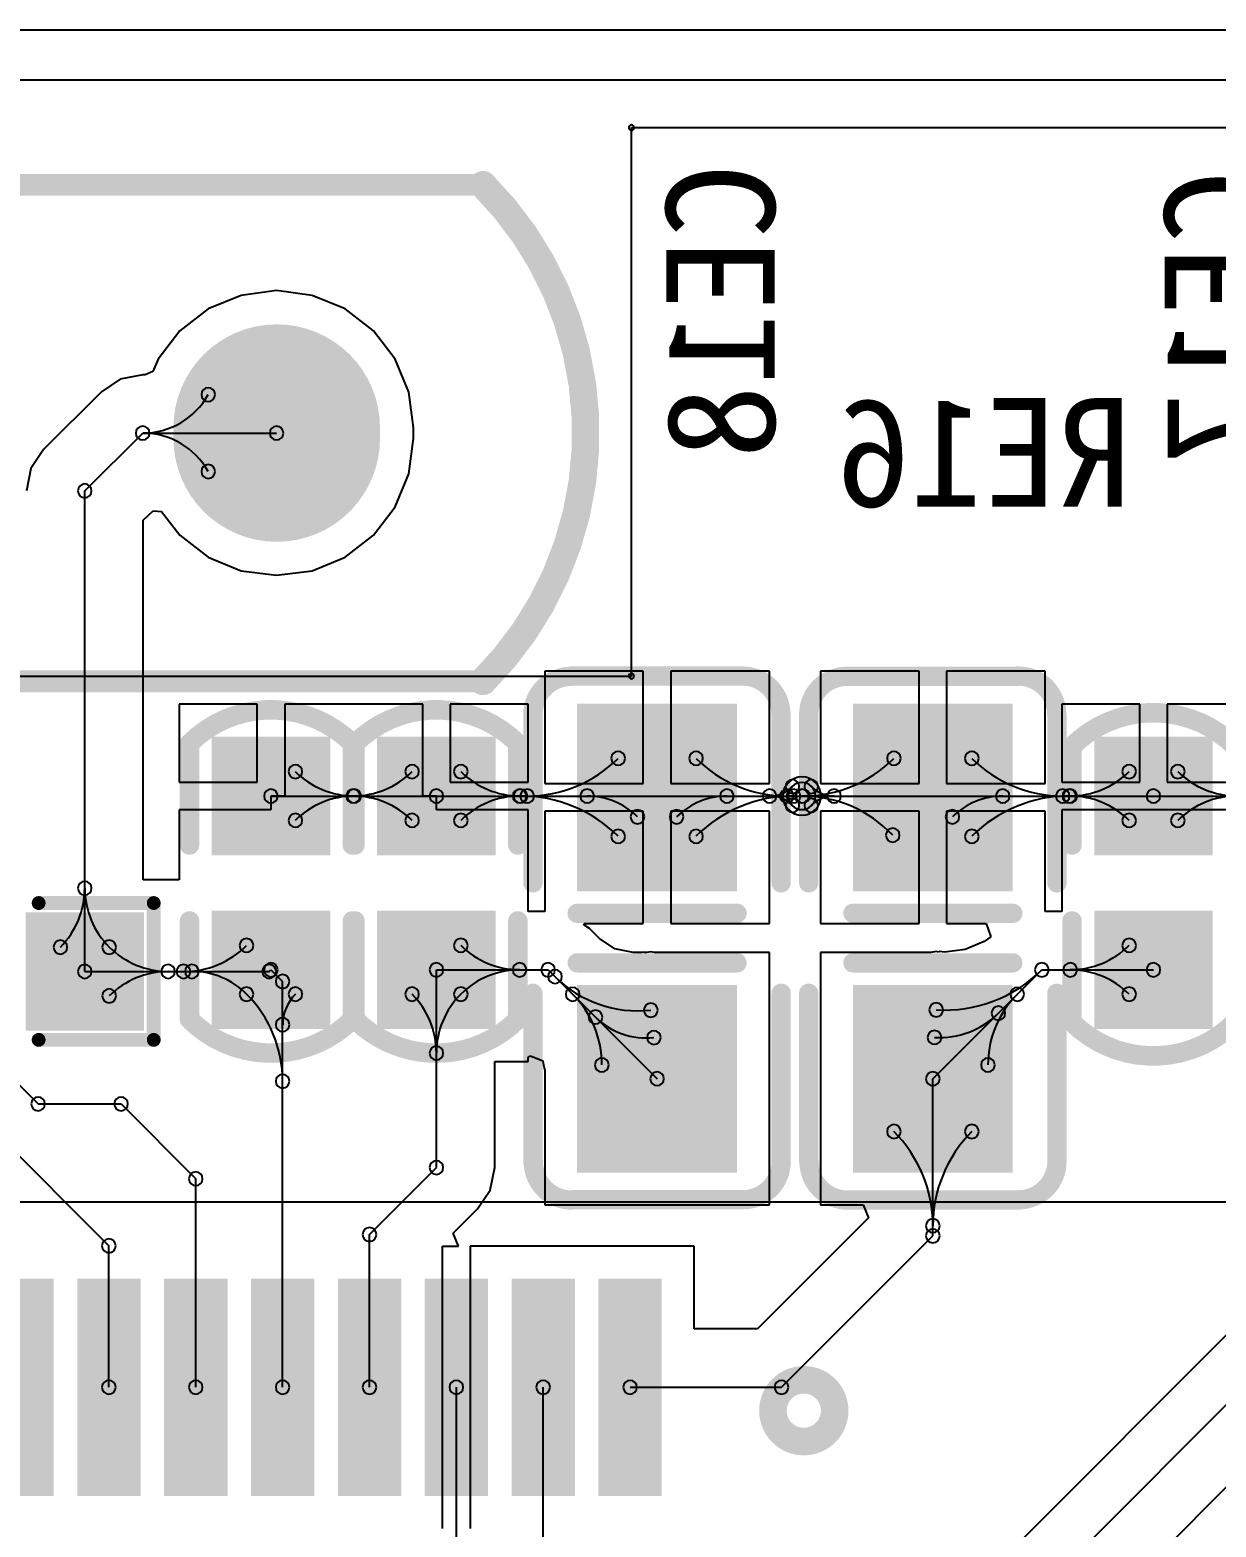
# Model space of a CAD drawing. Header units: inches. Extents: x 32166 to 66782, y 2386 to 7162.
# Drawn here: x 32929.8 to 33017.1, y 3450.6 to 3560.9 of the extents above; entities that cross this region are included whole.
import ezdxf

# ---------------------------------------------------------------- set-up
doc = ezdxf.new("R2010")
doc.units = ezdxf.units.IN
doc.header["$LTSCALE"] = 0.64311
doc.header["$MEASUREMENT"] = 0
for name, color, linetype in [('BOTTOMLAYER', 5, 'CONTINUOUS'), ('BOTTOMOVERLAY', 54, 'CONTINUOUS'), ('BOTTOMPASTE', 16, 'CONTINUOUS'), ('BOTTOMSOLDER', 6, 'CONTINUOUS'), ('KEEPOUTLAYER', 6, 'CONTINUOUS'), ('MULTILAYER', 9, 'CONTINUOUS')]:
    doc.layers.add(name, color=color, linetype=linetype)
doc.styles.get("Standard").update_dxf_attribs({"font": 'txt', "width": 0.8})

msp = doc.modelspace()

# ---------------------------------------------------------------- linework, layer by layer
at = {"layer": 'BOTTOMLAYER'}
for p, q in [((32581.91, 3557.2), (33935.43, 3557.2)), ((32945.32, 3541.31), (32942.89, 3540.31)), ((32947.93, 3541.66), (32945.32, 3541.31)), ((32950.54, 3541.31), (32947.93, 3541.66)), ((32952.98, 3540.31), (32950.54, 3541.31)), ((32942.89, 3540.31), (32940.8, 3538.7)), ((32955.07, 3538.7), (32952.98, 3540.31)), ((32940.8, 3538.7), (32939.2, 3536.61)), ((32956.67, 3536.61), (32955.07, 3538.7)), ((32938.82, 3535.71), (32938.25, 3535.47)), ((32939.2, 3536.61), (32938.82, 3535.71)), ((32957.68, 3534.18), (32956.67, 3536.61)), ((32936.41, 3535.14), (32935.02, 3534.21)), ((32938.06, 3535.47), (32936.41, 3535.14)), ((32938.07, 3535.47), (32938.06, 3535.47)), ((32938.06, 3535.47), (32938.06, 3535.47)), ((32938.06, 3535.47), (32938.06, 3535.47)), ((32938.25, 3535.47), (32938.07, 3535.47)), ((32935.02, 3534.21), (32930.76, 3529.95)), ((32958.02, 3531.57), (32957.68, 3534.18)), ((32958.02, 3530.77), (32958.02, 3531.57)), ((32933.79, 3526.91), (32938.06, 3531.17)), ((32938.06, 3531.17), (32947.93, 3531.17)), ((32957.68, 3528.16), (32958.02, 3530.77)), ((32930.76, 3529.95), (32929.82, 3528.55)), ((32929.82, 3528.55), (32929.5, 3526.91)), ((32956.67, 3525.73), (32957.68, 3528.16)), ((32933.79, 3491.51), (32933.79, 3526.91)), ((32938.09, 3524.75), (32938.83, 3525.44)), ((32938.09, 3498.26), (32938.09, 3524.75)), ((32938.83, 3525.44), (32939.45, 3525.4)), ((32939.45, 3525.4), (32940.8, 3523.64)), ((32955.07, 3523.64), (32956.67, 3525.73)), ((32940.8, 3523.64), (32942.89, 3522.04)), ((32952.98, 3522.04), (32955.07, 3523.64)), ((32942.89, 3522.04), (32945.32, 3521.03)), ((32950.54, 3521.03), (32952.98, 3522.04)), ((32945.32, 3521.03), (32947.93, 3520.69)), ((32947.93, 3520.69), (32950.54, 3521.03)), ((32974.94, 3513.63), (32967.68, 3513.63)), ((32967.68, 3513.63), (32967.68, 3505.35)), ((32974.94, 3505.35), (32974.94, 3513.63)), ((32984.24, 3513.63), (32976.97, 3513.63)), ((32976.97, 3513.63), (32976.97, 3505.35)), ((32984.24, 3505.35), (32984.24, 3513.63)), ((32995.26, 3513.63), (32988, 3513.63)), ((32988, 3513.63), (32988, 3505.35)), ((32995.26, 3505.35), (32995.26, 3513.63)), ((33004.56, 3513.63), (32997.29, 3513.63)), ((32997.29, 3513.63), (32997.29, 3505.35)), ((33004.56, 3505.35), (33004.56, 3513.63)), ((32946.49, 3511.19), (32940.75, 3511.19)), ((32940.75, 3511.19), (32940.75, 3505.45)), ((32946.49, 3505.45), (32946.49, 3511.19)), ((32958.69, 3511.19), (32948.53, 3511.19)), ((32948.53, 3511.19), (32948.53, 3504.43)), ((32958.69, 3504.43), (32958.69, 3511.19)), ((32966.46, 3511.19), (32960.72, 3511.19)), ((32960.72, 3511.19), (32960.72, 3505.45)), ((32966.46, 3505.45), (32966.46, 3511.19)), ((33011.52, 3511.19), (33005.78, 3511.19)), ((33005.78, 3511.19), (33005.78, 3505.45)), ((33011.52, 3505.45), (33011.52, 3511.19)), ((33019.29, 3511.19), (33013.55, 3511.19)), ((33013.55, 3511.19), (33013.55, 3505.45)), ((32940.75, 3505.45), (32946.49, 3505.45)), ((32960.72, 3505.45), (32966.46, 3505.45)), ((32967.68, 3505.35), (32974.94, 3505.35)), ((32976.97, 3505.35), (32984.24, 3505.35)), ((32988, 3505.35), (32995.26, 3505.35)), ((32997.29, 3505.35), (33004.56, 3505.35)), ((33005.78, 3505.45), (33011.52, 3505.45)), ((33013.55, 3505.45), (33019.29, 3505.45)), ((32948.53, 3504.43), (32947.51, 3504.43)), ((32947.51, 3504.43), (32947.51, 3503.42)), ((32947.51, 3504.43), (32959.7, 3504.43)), ((32959.7, 3504.43), (32958.69, 3504.43)), ((32959.7, 3503.42), (32959.7, 3504.43)), ((32959.7, 3504.43), (32986.63, 3504.43)), ((32986.63, 3504.43), (33012.53, 3504.43)), ((33012.53, 3504.43), (33034.58, 3504.43)), ((32947.51, 3503.42), (32940.75, 3503.42)), ((32940.75, 3503.42), (32940.75, 3498.26)), ((32966.46, 3503.42), (32959.7, 3503.42)), ((32966.46, 3497.68), (32966.46, 3503.42)), ((32974.94, 3503.32), (32967.68, 3503.32)), ((32967.68, 3503.32), (32967.68, 3495.93)), ((32974.94, 3495.04), (32974.94, 3503.32)), ((32984.24, 3503.32), (32976.97, 3503.32)), ((32976.97, 3503.32), (32976.97, 3495.04)), ((32984.24, 3495.04), (32984.24, 3503.32)), ((32995.26, 3503.32), (32988, 3503.32)), ((32988, 3503.32), (32988, 3495.04)), ((32995.26, 3495.04), (32995.26, 3503.32)), ((33004.56, 3503.32), (32997.29, 3503.32)), ((32997.29, 3503.32), (32997.29, 3495.04)), ((33004.56, 3495.93), (33004.56, 3503.32)), ((33019.29, 3503.42), (33005.78, 3503.42)), ((33005.78, 3503.42), (33005.78, 3497.68)), ((32940.55, 3498.26), (32938.09, 3498.26)), ((32940.75, 3498.26), (32940.55, 3498.26)), ((32940.55, 3498.26), (32940.55, 3498.26)), ((32966.46, 3495.93), (32966.46, 3497.68)), ((33005.78, 3497.68), (33005.78, 3495.93)), ((32967.68, 3495.93), (32966.46, 3495.93)), ((32970.57, 3494.94), (32970.59, 3495.04)), ((32970.97, 3494.67), (32970.57, 3494.94)), ((32970.59, 3495.04), (32974.94, 3495.04)), ((32976.97, 3495.04), (32984.24, 3495.04)), ((32988, 3495.04), (32995.26, 3495.04)), ((32997.29, 3495.04), (33000.21, 3495.04)), ((33000.21, 3495.04), (33000.54, 3494.07)), ((33005.78, 3495.93), (33004.56, 3495.93)), ((32971.71, 3493.93), (32970.97, 3494.67)), ((32972.85, 3493.17), (32971.71, 3493.93)), ((33000.54, 3494.07), (33000.07, 3493.72)), ((32974.2, 3492.9), (32972.85, 3493.17)), ((32974.85, 3492.9), (32974.2, 3492.9)), ((32975.01, 3492.94), (32974.85, 3492.9)), ((32975.02, 3492.9), (32975.01, 3492.94)), ((32975.21, 3492.9), (32975.02, 3492.9)), ((32975.5, 3492.96), (32975.21, 3492.9)), ((32975.78, 3492.9), (32975.5, 3492.96)), ((32984.24, 3492.9), (32975.78, 3492.9)), ((32984.24, 3474.31), (32984.24, 3492.9)), ((32996.14, 3492.9), (32988, 3492.9)), ((32988, 3492.9), (32988, 3474.31)), ((32996.52, 3492.98), (32996.14, 3492.9)), ((32996.73, 3492.94), (32996.52, 3492.98)), ((32996.78, 3492.97), (32996.73, 3492.94)), ((32997.13, 3492.93), (32996.78, 3492.97)), ((32996.78, 3492.97), (32996.78, 3492.97)), ((32998.65, 3493.13), (32997.13, 3492.93)), ((33000.07, 3493.72), (32998.65, 3493.13)), ((32947.38, 3491.51), (32947.51, 3491.63)), ((32947.51, 3491.63), (32948.37, 3490.77)), ((32959.7, 3491.63), (32967.93, 3491.63)), ((32959.7, 3477.06), (32959.7, 3491.63)), ((32967.93, 3491.63), (32975.96, 3483.61)), ((32996.28, 3483.61), (33004.31, 3491.63)), ((33004.31, 3491.63), (33012.53, 3491.63)), ((32920.59, 3491.51), (32930.35, 3481.75)), ((32933.79, 3491.51), (32947.38, 3491.51)), ((32948.37, 3460.88), (32948.37, 3490.77)), ((32966.46, 3485.18), (32966.64, 3485.3)), ((32966.46, 3484.88), (32966.46, 3485.18)), ((32966.64, 3485.3), (32967.55, 3484.92)), ((32964, 3477.06), (32964, 3484.88)), ((32964, 3484.88), (32966.46, 3484.88)), ((32967.55, 3484.92), (32967.6, 3484.62)), ((32967.6, 3484.62), (32967.6, 3484.62)), ((32967.6, 3484.62), (32967.6, 3484.62)), ((32967.6, 3484.62), (32967.68, 3484.21)), ((32967.68, 3484.21), (32967.68, 3474.31)), ((32996.28, 3472.03), (32996.28, 3483.61)), ((32925.1, 3481.78), (32935.57, 3471.3)), ((32930.35, 3481.75), (32936.47, 3481.75)), ((32936.47, 3481.75), (32941.97, 3476.24)), ((32941.97, 3460.88), (32941.97, 3476.24)), ((32954.77, 3472.13), (32959.7, 3477.06)), ((32963.67, 3475.41), (32964, 3477.06)), ((32962.74, 3474.02), (32963.67, 3475.41)), ((32960.94, 3472.22), (32962.74, 3474.02)), ((32967.68, 3474.31), (32984.24, 3474.31)), ((32988, 3474.31), (32991.15, 3474.31)), ((32991.15, 3474.31), (32991.54, 3473.37)), ((32991.54, 3473.37), (32983.35, 3465.18)), ((33000.45, 3447.28), (33026.45, 3473.29)), ((32954.77, 3460.88), (32954.77, 3472.13)), ((32961.33, 3471.28), (32960.94, 3472.22)), ((32985.13, 3460.88), (32996.28, 3472.03)), ((32935.57, 3460.88), (32935.57, 3471.3)), ((32960.16, 3460.88), (32960.16, 3471.28)), ((32960.16, 3471.28), (32961.33, 3471.28)), ((32978.69, 3471.28), (32962.19, 3471.28)), ((32962.19, 3471.28), (32962.19, 3460.88)), ((32978.69, 3465.18), (32978.69, 3471.28)), ((32983.35, 3465.18), (32978.69, 3465.18)), ((32960.16, 3450.48), (32960.16, 3460.88)), ((32961.17, 3442.48), (32961.17, 3460.88)), ((32962.19, 3460.88), (32962.19, 3450.48)), ((32967.57, 3438.61), (32967.57, 3460.88)), ((32973.97, 3460.88), (32985.13, 3460.88)), ((32999.19, 3440.88), (33019.76, 3461.46)), ((33002.23, 3437.84), (33018.76, 3454.37))]:
    msp.add_line(p, q, dxfattribs=at)
at = {"layer": 'BOTTOMLAYER', "const_width": 13.6}
msp.add_lwpolyline([(32947.93, 3530.77), (32947.93, 3531.57)], dxfattribs=at)
at = {"layer": 'BOTTOMLAYER', "const_width": 6.8}
for points in [[(32944.53, 3531.57, 1), (32951.33, 3531.57, 1)], [(32944.53, 3530.77, 1), (32951.33, 3530.77, 1)]]:
    msp.add_lwpolyline(points, format="xyb", close=True, dxfattribs=at)
at = {"layer": 'BOTTOMLAYER'}
for centre, radius, start, end in [((32938.06, 3536.71), 5.54, 270, 330.708), ((32942.89, 3534), 0.508, 0, 180), ((32942.89, 3534), 0.508, 180, 0), ((32938.06, 3531.17), 0.508, 0, 180), ((32938.06, 3531.17), 0.508, 0, 180), ((32938.06, 3531.17), 0.508, 0, 180), ((32938.06, 3531.17), 0.508, 0, 180), ((32947.93, 3531.17), 0.508, 0, 180), ((32938.06, 3531.17), 0.508, 180, 0), ((32938.06, 3531.17), 0.508, 180, 0), ((32938.06, 3531.17), 0.508, 180, 0), ((32938.06, 3531.17), 0.508, 180, 0), ((32938.06, 3525.63), 5.54, 29.292, 90), ((32947.93, 3531.17), 0.508, 180, 0), ((32942.89, 3528.34), 0.508, 0, 180), ((32942.89, 3528.34), 0.508, 180, 0), ((32933.79, 3526.91), 0.508, 0, 180), ((32933.79, 3526.91), 0.508, 0, 180), ((32933.79, 3526.91), 0.508, 180, 0), ((32933.79, 3526.91), 0.508, 180, 0), ((32966.39, 3513.9), 9.47, 269.9999, 314.9999), ((32973.09, 3507.21), 0.508, 0, 180), ((32973.09, 3507.21), 0.508, 180, 0), ((32978.83, 3507.21), 0.508, 0, 180), ((32978.83, 3507.21), 0.508, 180, 0), ((32985.53, 3513.9), 9.47, 225.0001, 270.0001), ((32986.71, 3513.9), 9.47, 269.9999, 314.9999), ((32993.41, 3507.21), 0.508, 0, 180), ((32993.41, 3507.21), 0.508, 180, 0), ((32999.15, 3507.21), 0.508, 0, 180), ((32999.15, 3507.21), 0.508, 180, 0), ((33005.85, 3513.9), 9.47, 225.0001, 270.0001), ((32949.31, 3506.23), 0.508, 0, 180), ((32949.31, 3506.23), 0.508, 180, 0), ((32953.64, 3510.57), 6.13, 225.0001, 270.0001), ((32953.57, 3510.57), 6.13, 269.9999, 314.9999), ((32957.91, 3506.23), 0.508, 0, 180), ((32957.91, 3506.23), 0.508, 180, 0), ((32961.5, 3506.23), 0.508, 0, 180), ((32961.5, 3506.23), 0.508, 180, 0), ((32965.83, 3510.57), 6.13, 225.0001, 270.0001), ((33006.4, 3510.57), 6.13, 269.9999, 314.9999), ((33010.74, 3506.23), 0.508, 0, 180), ((33010.74, 3506.23), 0.508, 180, 0), ((33014.33, 3506.23), 0.508, 0, 180), ((33014.33, 3506.23), 0.508, 180, 0), ((33018.67, 3510.57), 6.13, 225.0001, 270.0001), ((32947.51, 3504.43), 0.508, 0, 180), ((32953.57, 3504.43), 0.508, 0, 180), ((32953.57, 3504.43), 0.508, 0, 180), ((32953.64, 3504.43), 0.508, 0, 180), ((32953.64, 3504.43), 0.508, 0, 180), ((32959.7, 3504.43), 0.508, 0, 180), ((32959.7, 3504.43), 0.508, 0, 180), ((32965.83, 3504.43), 0.508, 0, 180), ((32965.83, 3504.43), 0.508, 0, 180), ((32965.9, 3504.43), 0.508, 0, 180), ((32966.39, 3504.43), 0.508, 0, 180), ((32970.81, 3504.43), 0.508, 0, 180), ((32981.11, 3504.43), 0.508, 0, 180), ((32984.25, 3504.43), 0.508, 0, 180), ((32984.25, 3504.43), 0.508, 0, 180), ((32984.25, 3506.81), 2.38, 270.0004, 315.0004), ((32985.53, 3504.43), 0.508, 0, 180), ((32985.93, 3505.13), 0.508, 0, 180), ((32985.93, 3505.13), 0.508, 180, 0), ((32986.01, 3504.43), 0.508, 0, 180), ((32986.63, 3504.43), 1, 0, 180), ((32986.63, 3504.43), 0.508, 0, 180), ((32986.63, 3504.43), 0.508, 0, 180), ((32986.63, 3504.43), 0.508, 0, 180), ((32986.71, 3504.43), 0.508, 0, 180), ((32987.32, 3505.13), 0.508, 0, 180), ((32987.32, 3505.13), 0.508, 180, 0), ((32989, 3506.81), 2.38, 224.9996, 269.9996), ((32989, 3504.43), 0.508, 0, 180), ((32989, 3504.43), 0.508, 0, 180), ((33001.43, 3504.43), 0.508, 0, 180), ((33005.85, 3504.43), 0.508, 0, 180), ((33006.33, 3504.43), 0.508, 0, 180), ((33006.4, 3504.43), 0.508, 0, 180), ((33006.4, 3504.43), 0.508, 0, 180), ((33012.53, 3504.43), 0.508, 0, 180), ((33012.53, 3504.43), 0.508, 0, 180), ((32947.51, 3504.43), 0.508, 180, 0), ((32953.64, 3498.3), 6.13, 89.9999, 134.9999), ((32953.57, 3504.43), 0.508, 180, 0), ((32953.57, 3504.43), 0.508, 180, 0), ((32953.64, 3504.43), 0.508, 180, 0), ((32953.64, 3504.43), 0.508, 180, 0), ((32953.57, 3498.3), 6.13, 45.0001, 90.0001), ((32959.7, 3504.43), 0.508, 180, 0), ((32959.7, 3504.43), 0.508, 180, 0), ((32965.83, 3498.3), 6.13, 89.9999, 134.9999), ((32965.83, 3504.43), 0.508, 180, 0), ((32965.83, 3504.43), 0.508, 180, 0), ((32965.9, 3504.43), 0.508, 180, 0), ((32966.39, 3504.43), 0.508, 180, 0), ((32965.9, 3494.28), 10.16, 45.0001, 90.0001), ((32970.81, 3504.43), 0.508, 180, 0), ((32970.81, 3499.18), 5.25, 44.9998, 89.9998), ((32981.11, 3499.18), 5.25, 90.0002, 135.0002), ((32986.01, 3494.28), 10.16, 89.9999, 134.9999), ((32981.11, 3504.43), 0.508, 180, 0), ((32984.25, 3504.43), 0.508, 180, 0), ((32984.25, 3504.43), 0.508, 180, 0), ((32984.25, 3502.06), 2.38, 44.9996, 89.9996), ((32985.53, 3504.43), 0.508, 180, 0), ((32985.93, 3503.74), 0.508, 0, 180), ((32985.93, 3503.74), 0.508, 180, 0), ((32986.01, 3504.43), 0.508, 180, 0), ((32986.63, 3504.43), 1, 180, 0), ((32986.63, 3504.43), 0.508, 180, 0), ((32986.63, 3504.43), 0.508, 180, 0), ((32986.63, 3504.43), 0.508, 180, 0), ((32986.71, 3504.43), 0.508, 180, 0), ((32986.63, 3495.23), 9.2, 43.313, 90), ((32987.32, 3503.74), 0.508, 0, 180), ((32987.32, 3503.74), 0.508, 180, 0), ((32989, 3502.06), 2.38, 90.0004, 135.0004), ((32989, 3504.43), 0.508, 180, 0), ((32989, 3504.43), 0.508, 180, 0), ((33001.43, 3499.18), 5.25, 90.0002, 135.0002), ((33006.33, 3494.28), 10.16, 89.9999, 134.9999), ((33001.43, 3504.43), 0.508, 180, 0), ((33005.85, 3504.43), 0.508, 180, 0), ((33006.33, 3504.43), 0.508, 180, 0), ((33006.4, 3504.43), 0.508, 180, 0), ((33006.4, 3504.43), 0.508, 180, 0), ((33006.4, 3498.3), 6.13, 45.0001, 90.0001), ((33012.53, 3504.43), 0.508, 180, 0), ((33012.53, 3504.43), 0.508, 180, 0), ((33018.67, 3498.3), 6.13, 89.9999, 134.9999), ((32949.31, 3502.64), 0.508, 0, 180), ((32949.31, 3502.64), 0.508, 180, 0), ((32957.91, 3502.64), 0.508, 0, 180), ((32957.91, 3502.64), 0.508, 180, 0), ((32961.5, 3502.64), 0.508, 0, 180), ((32961.5, 3502.64), 0.508, 180, 0), ((32974.52, 3502.9), 0.508, 0, 180), ((32974.52, 3502.9), 0.508, 180, 0), ((32977.4, 3502.9), 0.508, 0, 180), ((32977.4, 3502.9), 0.508, 180, 0), ((32997.72, 3502.9), 0.508, 0, 180), ((32997.72, 3502.9), 0.508, 180, 0), ((33010.74, 3502.64), 0.508, 0, 180), ((33010.74, 3502.64), 0.508, 180, 0), ((33014.33, 3502.64), 0.508, 0, 180), ((33014.33, 3502.64), 0.508, 180, 0), ((32973.09, 3501.46), 0.508, 0, 180), ((32978.83, 3501.46), 0.508, 0, 180), ((32993.32, 3501.55), 0.508, 0, 180), ((32993.32, 3501.55), 0.508, 180, 0), ((32999.15, 3501.46), 0.508, 0, 180), ((32973.09, 3501.46), 0.508, 180, 0), ((32978.83, 3501.46), 0.508, 180, 0), ((32999.15, 3501.46), 0.508, 180, 0), ((32927.66, 3497.64), 6.13, 315.0001, 0.0001), ((32933.79, 3497.64), 0.508, 0, 180), ((32933.79, 3497.64), 0.508, 0, 180), ((32933.79, 3497.64), 0.508, 180, 0), ((32933.79, 3497.64), 0.508, 180, 0), ((32939.93, 3497.64), 6.13, 179.9999, 224.9999), ((32932, 3493.3), 0.508, 0, 180), ((32935.59, 3493.3), 0.508, 0, 180), ((32935.59, 3493.3), 0.508, 0, 180), ((32945.71, 3493.43), 0.508, 0, 180), ((32961.5, 3493.43), 0.508, 0, 180), ((33010.74, 3493.43), 0.508, 0, 180), ((32932, 3493.3), 0.508, 180, 0), ((32935.59, 3493.3), 0.508, 180, 0), ((32935.59, 3493.3), 0.508, 180, 0), ((32939.93, 3497.64), 6.13, 225.0001, 270.0001), ((32941.07, 3498.07), 6.57, 269.9999, 314.9999), ((32945.71, 3493.43), 0.508, 180, 0), ((32961.5, 3493.43), 0.508, 180, 0), ((32965.83, 3497.77), 6.13, 225.0001, 270.0001), ((33006.4, 3497.77), 6.13, 269.9999, 314.9999), ((33010.74, 3493.43), 0.508, 180, 0), ((32933.79, 3491.51), 0.508, 0, 180), ((32933.79, 3491.51), 0.508, 0, 180), ((32939.93, 3491.51), 0.508, 0, 180), ((32939.93, 3491.51), 0.508, 0, 180), ((32941.07, 3491.51), 0.508, 0, 180), ((32941.69, 3491.51), 0.508, 0, 180), ((32947.38, 3491.51), 0.508, 0, 180), ((32947.38, 3491.51), 0.508, 0, 180), ((32947.51, 3491.63), 0.508, 0, 180), ((32947.51, 3491.63), 0.508, 0, 180), ((32947.51, 3491.63), 0.508, 180, 0), ((32947.51, 3491.63), 0.508, 180, 0), ((32959.7, 3491.63), 0.508, 0, 180), ((32959.7, 3491.63), 0.508, 0, 180), ((32959.7, 3491.63), 0.508, 180, 0), ((32959.7, 3491.63), 0.508, 180, 0), ((32965.83, 3485.5), 6.13, 89.9999, 134.9999), ((32965.83, 3491.63), 0.508, 0, 180), ((32965.83, 3491.63), 0.508, 0, 180), ((32965.83, 3491.63), 0.508, 180, 0), ((32965.83, 3491.63), 0.508, 180, 0), ((32967.93, 3491.63), 0.508, 0, 180), ((32967.93, 3491.63), 0.508, 0, 180), ((32967.93, 3491.63), 0.508, 180, 0), ((32967.93, 3491.63), 0.508, 180, 0), ((32968.44, 3491.13), 0.508, 0, 180), ((32997.13, 3498.81), 10.15, 266.567, 315), ((33004.31, 3491.63), 0.508, 0, 180), ((33004.31, 3491.63), 0.508, 0, 180), ((33004.31, 3491.63), 0.508, 0, 180), ((33004.31, 3491.63), 0.508, 180, 0), ((33004.31, 3491.63), 0.508, 180, 0), ((33004.31, 3491.63), 0.508, 180, 0), ((33006.4, 3491.63), 0.508, 0, 180), ((33006.4, 3491.63), 0.508, 0, 180), ((33006.4, 3491.63), 0.508, 180, 0), ((33006.4, 3491.63), 0.508, 180, 0), ((33006.4, 3485.5), 6.13, 45.0001, 90.0001), ((33012.53, 3491.63), 0.508, 0, 180), ((33012.53, 3491.63), 0.508, 180, 0), ((32933.79, 3491.51), 0.508, 180, 0), ((32933.79, 3491.51), 0.508, 180, 0), ((32939.93, 3485.37), 6.13, 89.9999, 134.9999), ((32939.93, 3491.51), 0.508, 180, 0), ((32939.93, 3491.51), 0.508, 180, 0), ((32941.07, 3491.51), 0.508, 180, 0), ((32941.69, 3491.51), 0.508, 180, 0), ((32941.69, 3485.81), 5.7, 45.0001, 90.0001), ((32947.38, 3491.51), 0.508, 180, 0), ((32947.38, 3491.51), 0.508, 180, 0), ((32948.37, 3490.77), 0.508, 0, 180), ((32948.37, 3490.77), 0.508, 0, 180), ((32948.37, 3490.77), 0.508, 180, 0), ((32948.37, 3490.77), 0.508, 180, 0), ((32968.44, 3491.13), 0.508, 180, 0), ((32974.52, 3497.21), 8.6, 225.0001, 276.5011), ((32935.59, 3489.71), 0.508, 0, 180), ((32935.59, 3489.71), 0.508, 180, 0), ((32945.71, 3489.84), 0.508, 0, 180), ((32945.71, 3489.84), 0.508, 0, 180), ((32945.71, 3489.84), 0.508, 180, 0), ((32945.71, 3489.84), 0.508, 180, 0), ((32939.29, 3483.42), 9.08, 359.9999, 44.9999), ((32951.56, 3487.59), 3.18, 135.0002, 180.0002), ((32949.31, 3489.84), 0.508, 0, 180), ((32949.31, 3489.84), 0.508, 180, 0), ((32957.91, 3489.84), 0.508, 0, 180), ((32957.91, 3489.84), 0.508, 180, 0), ((32953.57, 3485.5), 6.13, 359.9999, 44.9999), ((32965.83, 3485.5), 6.13, 135.0001, 180.0001), ((32961.5, 3489.84), 0.508, 0, 180), ((32961.5, 3489.84), 0.508, 0, 180), ((32961.5, 3489.84), 0.508, 180, 0), ((32961.5, 3489.84), 0.508, 180, 0), ((32969.74, 3489.83), 0.508, 0, 180), ((32969.74, 3489.83), 0.508, 180, 0), ((32964.54, 3484.62), 7.36, 360, 45), ((33007.7, 3484.62), 7.36, 135, 180), ((33002.5, 3489.83), 0.508, 0, 180), ((33002.5, 3489.83), 0.508, 180, 0), ((33010.74, 3489.84), 0.508, 0, 180), ((33010.74, 3489.84), 0.508, 180, 0), ((32971.42, 3488.15), 0.508, 0, 180), ((32975.5, 3488.66), 0.508, 0, 180), ((32975.5, 3488.66), 0.508, 180, 0), ((32996.52, 3488.68), 0.508, 0, 180), ((32996.52, 3488.68), 0.508, 180, 0), ((32996.77, 3492.78), 6.14, 266.5672, 315.0002), ((33001.11, 3488.44), 0.508, 0, 180), ((33001.11, 3488.44), 0.508, 180, 0), ((32948.37, 3487.59), 0.508, 0, 180), ((32948.37, 3487.59), 0.508, 180, 0), ((32971.42, 3488.15), 0.508, 180, 0), ((32975.13, 3491.86), 5.25, 225.0001, 276.5011), ((32975.73, 3486.64), 0.508, 0, 180), ((32975.73, 3486.64), 0.508, 180, 0), ((32996.4, 3486.65), 0.508, 0, 180), ((32996.4, 3486.65), 0.508, 180, 0), ((32959.7, 3485.5), 0.508, 0, 180), ((32959.7, 3485.5), 0.508, 0, 180), ((32959.7, 3485.5), 0.508, 180, 0), ((32959.7, 3485.5), 0.508, 180, 0), ((32971.89, 3484.62), 0.508, 0, 180), ((33000.34, 3484.62), 0.508, 0, 180), ((32948.37, 3483.42), 0.508, 0, 180), ((32971.89, 3484.62), 0.508, 180, 0), ((32975.96, 3483.61), 0.508, 0, 180), ((32996.28, 3483.61), 0.508, 0, 180), ((32996.28, 3483.61), 0.508, 0, 180), ((33000.34, 3484.62), 0.508, 180, 0), ((32948.37, 3483.42), 0.508, 180, 0), ((32975.96, 3483.61), 0.508, 180, 0), ((32996.28, 3483.61), 0.508, 180, 0), ((32996.28, 3483.61), 0.508, 180, 0), ((32930.35, 3481.75), 0.508, 0, 180), ((32930.35, 3481.75), 0.508, 0, 180), ((32930.35, 3481.75), 0.508, 180, 0), ((32930.35, 3481.75), 0.508, 180, 0), ((32936.47, 3481.75), 0.508, 0, 180), ((32936.47, 3481.75), 0.508, 0, 180), ((32936.47, 3481.75), 0.508, 180, 0), ((32936.47, 3481.75), 0.508, 180, 0), ((32993.41, 3479.72), 0.508, 0, 180), ((32993.41, 3479.72), 0.508, 180, 0), ((32986.47, 3472.78), 9.81, 359.9999, 44.9999), ((33006.09, 3472.78), 9.81, 135.0001, 180.0001), ((32999.15, 3479.72), 0.508, 0, 180), ((32999.15, 3479.72), 0.508, 180, 0), ((32959.7, 3477.06), 0.508, 0, 180), ((32959.7, 3477.06), 0.508, 0, 180), ((32941.97, 3476.24), 0.508, 0, 180), ((32941.97, 3476.24), 0.508, 0, 180), ((32941.97, 3476.24), 0.508, 180, 0), ((32941.97, 3476.24), 0.508, 180, 0), ((32959.7, 3477.06), 0.508, 180, 0), ((32959.7, 3477.06), 0.508, 180, 0), ((32996.28, 3472.78), 0.508, 0, 180), ((32996.28, 3472.78), 0.508, 0, 180), ((32935.57, 3471.3), 0.508, 0, 180), ((32935.57, 3471.3), 0.508, 0, 180), ((32954.77, 3472.13), 0.508, 0, 180), ((32954.77, 3472.13), 0.508, 0, 180), ((32954.77, 3472.13), 0.508, 180, 0), ((32954.77, 3472.13), 0.508, 180, 0), ((32996.28, 3472.78), 0.508, 180, 0), ((32996.28, 3472.78), 0.508, 180, 0), ((32996.28, 3472.03), 0.508, 0, 180), ((32996.28, 3472.03), 0.508, 0, 180), ((32996.28, 3472.03), 0.508, 180, 0), ((32996.28, 3472.03), 0.508, 180, 0), ((32935.57, 3471.3), 0.508, 180, 0), ((32935.57, 3471.3), 0.508, 180, 0), ((32935.57, 3460.88), 0.508, 0, 180), ((32935.57, 3460.88), 0.508, 180, 0), ((32941.97, 3460.88), 0.508, 0, 180), ((32941.97, 3460.88), 0.508, 180, 0), ((32948.37, 3460.88), 0.508, 0, 180), ((32948.37, 3460.88), 0.508, 180, 0), ((32954.77, 3460.88), 0.508, 0, 180), ((32954.77, 3460.88), 0.508, 180, 0), ((32961.17, 3460.88), 0.508, 0, 180), ((32961.17, 3460.88), 0.508, 180, 0), ((32967.57, 3460.88), 0.508, 0, 180), ((32967.57, 3460.88), 0.508, 180, 0), ((32973.97, 3460.88), 0.508, 0, 180), ((32973.97, 3460.88), 0.508, 180, 0), ((32985.13, 3460.88), 0.508, 0, 180), ((32985.13, 3460.88), 0.508, 0, 180), ((32985.13, 3460.88), 0.508, 180, 0), ((32985.13, 3460.88), 0.508, 180, 0)]:
    msp.add_arc(centre, radius, start, end, dxfattribs=at)
for points in [[(32981.04, 3498.24), (32981.04, 3510.43), (32970.88, 3498.24), (32970.88, 3510.43)], [(32991.2, 3510.43), (32991.2, 3498.24), (33001.36, 3510.43), (33001.36, 3498.24)], [(32951.07, 3500.88), (32951.07, 3507.99), (32943.95, 3500.88), (32943.95, 3507.99)], [(32963.26, 3500.88), (32963.26, 3507.99), (32956.15, 3500.88), (32956.15, 3507.99)], [(33008.98, 3507.99), (33008.98, 3500.88), (33016.09, 3507.99), (33016.09, 3500.88)], [(32937.35, 3495.06), (32930.24, 3495.06), (32937.35, 3487.95), (32930.24, 3487.95)], [(32951.07, 3488.08), (32951.07, 3495.19), (32943.95, 3488.08), (32943.95, 3495.19)], [(32963.26, 3488.08), (32963.26, 3495.19), (32956.15, 3488.08), (32956.15, 3495.19)], [(33008.98, 3495.19), (33008.98, 3488.08), (33016.09, 3495.19), (33016.09, 3488.08)], [(32981.04, 3477.51), (32981.04, 3489.7), (32970.88, 3477.51), (32970.88, 3489.7)], [(32991.2, 3489.7), (32991.2, 3477.51), (33001.36, 3489.7), (33001.36, 3477.51)], [(32930.69, 3468.08), (32927.65, 3468.08), (32930.69, 3453.68), (32927.65, 3453.68)], [(32937.09, 3468.08), (32934.05, 3468.08), (32937.09, 3453.68), (32934.05, 3453.68)], [(32943.49, 3468.08), (32940.45, 3468.08), (32943.49, 3453.68), (32940.45, 3453.68)], [(32949.89, 3468.08), (32946.85, 3468.08), (32949.89, 3453.68), (32946.85, 3453.68)], [(32956.29, 3468.08), (32953.25, 3468.08), (32956.29, 3453.68), (32953.25, 3453.68)], [(32962.69, 3468.08), (32959.65, 3468.08), (32962.69, 3453.68), (32959.65, 3453.68)], [(32969.09, 3468.08), (32966.05, 3468.08), (32969.09, 3453.68), (32966.05, 3453.68)], [(32975.49, 3468.08), (32972.45, 3468.08), (32975.49, 3453.68), (32972.45, 3453.68)]]:
    msp.add_solid(points, dxfattribs=at)
at = {"layer": 'BOTTOMOVERLAY'}
for p, q in [((32974.07, 3553.67), (33070.23, 3553.67)), ((32974.07, 3513.27), (32974.07, 3553.67)), ((32895.19, 3513.27), (32974.07, 3513.27)), ((32895.19, 3474.55), (33020.05, 3474.55))]:
    msp.add_line(p, q, dxfattribs=at)
for points, const_width in [([(32892.13, 3549.46), (32963.13, 3549.46)], 1.6), ([(32892.13, 3512.88), (32963.13, 3512.88)], 1.6), ([(32969.66, 3513.27), (32982.26, 3513.27)], 1.42), ([(32989.96, 3513.25), (33002.56, 3513.25)], 1.42), ([(32966.81, 3498.03), (32966.81, 3510.43)], 1.42), ([(32985.1, 3498.03), (32985.1, 3510.45)], 1.42), ([(32987.13, 3498.03), (32987.13, 3510.43)], 1.42), ([(33005.42, 3498.03), (33005.42, 3510.45)], 1.42), ([(32941.51, 3500.83), (32941.51, 3508.3)], 1.44), ([(32953.51, 3500.83), (32953.51, 3508.3)], 1.44), ([(32953.7, 3500.83), (32953.7, 3508.3)], 1.44), ([(32965.7, 3500.83), (32965.7, 3508.3)], 1.44), ([(33006.53, 3500.83), (33006.53, 3508.09)], 1.44), ([(32930.39, 3496.55), (32938.87, 3496.55)], 1.02), ([(32938.87, 3486.47), (32938.87, 3496.55)], 1.02), ([(32970.07, 3495.8), (32981.85, 3495.8)], 1.42), ([(32990.39, 3495.8), (33002.17, 3495.8)], 1.42), ([(32941.51, 3487.98), (32941.51, 3495.23)], 1.44), ([(32953.51, 3487.98), (32953.51, 3495.23)], 1.44), ([(32953.7, 3487.98), (32953.7, 3495.23)], 1.44), ([(32965.7, 3487.98), (32965.7, 3495.23)], 1.44), ([(33006.53, 3487.77), (33006.53, 3495.23)], 1.44), ([(32970.07, 3492.14), (32981.85, 3492.14)], 1.42), ([(32990.39, 3492.14), (33002.17, 3492.14)], 1.42), ([(32966.81, 3477.49), (32966.81, 3489.91)], 1.42), ([(32985.1, 3477.51), (32985.1, 3489.91)], 1.42), ([(32987.13, 3477.49), (32987.13, 3489.91)], 1.42), ([(33005.42, 3477.51), (33005.42, 3489.91)], 1.42), ([(32930.39, 3486.47), (32938.87, 3486.47)], 1.02), ([(32969.68, 3474.69), (32982.28, 3474.69)], 1.42), ([(32989.98, 3474.67), (33002.58, 3474.67)], 1.42)]:
    msp.add_lwpolyline(points, dxfattribs=dict(at, const_width=const_width))
for points, const_width in [([(32963.13, 3549.46, -0.414214), (32963.13, 3512.88)], 2.03), ([(32966.81, 3510.43, -0.414214), (32969.64, 3513.25)], 1.42), ([(32982.26, 3513.27, -0.414214), (32985.08, 3510.45)], 1.42), ([(32987.13, 3510.43, -0.414214), (32989.96, 3513.25)], 1.42), ([(33002.58, 3513.27, -0.414214), (33005.4, 3510.45)], 1.42), ([(32941.51, 3508.3, -0.414214), (32953.51, 3508.3)], 1.44), ([(32953.7, 3508.3, -0.414214), (32965.7, 3508.3)], 1.44), ([(33006.53, 3508.09, -0.414214), (33018.53, 3508.09)], 1.44), ([(32953.51, 3487.98, -0.414214), (32941.51, 3487.98)], 1.44), ([(32965.7, 3487.98, -0.414214), (32953.7, 3487.98)], 1.44), ([(33018.53, 3487.77, -0.414214), (33006.53, 3487.77)], 1.44), ([(32969.66, 3474.67, -0.414214), (32966.84, 3477.49)], 1.42), ([(32985.1, 3477.51, -0.414214), (32982.28, 3474.69)], 1.42), ([(32989.98, 3474.67, -0.414214), (32987.16, 3477.49)], 1.42), ([(33005.42, 3477.51, -0.414214), (33002.6, 3474.69)], 1.42)]:
    msp.add_lwpolyline(points, format="xyb", dxfattribs=dict(at, const_width=const_width))
for points, const_width in [([(32962.63, 3549.46, 1), (32963.64, 3549.46, 1)], 1.02), ([(32962.73, 3549.46, 1), (32963.53, 3549.46, 1)], 0.8), ([(32962.63, 3512.88, 1), (32963.64, 3512.88, 1)], 1.02), ([(32962.73, 3512.88, 1), (32963.53, 3512.88, 1)], 0.8), ([(32969.64, 3512.9, 1), (32969.64, 3513.61, 1)], 0.711), ([(32969.66, 3512.92, 1), (32969.66, 3513.63, 1)], 0.711), ([(32982.26, 3512.92, 1), (32982.26, 3513.63, 1)], 0.711), ([(32982.26, 3512.92, 1), (32982.26, 3513.63, 1)], 0.711), ([(32989.96, 3513.61, 1), (32989.96, 3512.9, 1)], 0.711), ([(32989.96, 3513.61, 1), (32989.96, 3512.9, 1)], 0.711), ([(33002.56, 3513.61, 1), (33002.56, 3512.9, 1)], 0.711), ([(33002.58, 3513.63, 1), (33002.58, 3512.92, 1)], 0.711), ([(32966.81, 3510.07, 1), (32966.81, 3510.78, 1)], 0.711), ([(32966.81, 3510.07, 1), (32966.81, 3510.78, 1)], 0.711), ([(32985.08, 3510.1, 1), (32985.08, 3510.81, 1)], 0.711), ([(32985.1, 3510.1, 1), (32985.1, 3510.81, 1)], 0.711), ([(32987.13, 3510.78, 1), (32987.13, 3510.07, 1)], 0.711), ([(32987.13, 3510.78, 1), (32987.13, 3510.07, 1)], 0.711), ([(33005.4, 3510.81, 1), (33005.4, 3510.1, 1)], 0.711), ([(33005.42, 3510.81, 1), (33005.42, 3510.1, 1)], 0.711), ([(32941.87, 3508.3, 1), (32941.15, 3508.3, 1)], 0.72), ([(32941.87, 3508.3, 1), (32941.15, 3508.3, 1)], 0.72), ([(32953.87, 3508.3, 1), (32953.15, 3508.3, 1)], 0.72), ([(32953.87, 3508.3, 1), (32953.15, 3508.3, 1)], 0.72), ([(32954.06, 3508.3, 1), (32953.34, 3508.3, 1)], 0.72), ([(32954.06, 3508.3, 1), (32953.34, 3508.3, 1)], 0.72), ([(32966.06, 3508.3, 1), (32965.34, 3508.3, 1)], 0.72), ([(32966.06, 3508.3, 1), (32965.34, 3508.3, 1)], 0.72), ([(33006.17, 3508.09, 1), (33006.89, 3508.09, 1)], 0.72), ([(33006.17, 3508.09, 1), (33006.89, 3508.09, 1)], 0.72), ([(32941.87, 3500.83, 1), (32941.15, 3500.83, 1)], 0.72), ([(32953.87, 3500.83, 1), (32953.15, 3500.83, 1)], 0.72), ([(32954.06, 3500.83, 1), (32953.34, 3500.83, 1)], 0.72), ([(32966.06, 3500.83, 1), (32965.34, 3500.83, 1)], 0.72), ([(33006.17, 3500.83, 1), (33006.89, 3500.83, 1)], 0.72), ([(32966.81, 3497.68, 1), (32966.81, 3498.39, 1)], 0.711), ([(32985.1, 3497.68, 1), (32985.1, 3498.39, 1)], 0.711), ([(32987.13, 3498.39, 1), (32987.13, 3497.68, 1)], 0.711), ([(33005.42, 3498.39, 1), (33005.42, 3497.68, 1)], 0.711), ([(32930.65, 3496.55, 1), (32930.14, 3496.55, 1)], 0.508), ([(32939.13, 3496.55, 1), (32938.62, 3496.55, 1)], 0.508), ([(32939.13, 3496.55, 1), (32938.62, 3496.55, 1)], 0.508), ([(32970.07, 3495.44, 1), (32970.07, 3496.15, 1)], 0.711), ([(32981.85, 3495.44, 1), (32981.85, 3496.15, 1)], 0.711), ([(32990.39, 3496.15, 1), (32990.39, 3495.44, 1)], 0.711), ([(33002.17, 3496.15, 1), (33002.17, 3495.44, 1)], 0.711), ([(32941.87, 3495.23, 1), (32941.15, 3495.23, 1)], 0.72), ([(32953.87, 3495.23, 1), (32953.15, 3495.23, 1)], 0.72), ([(32954.06, 3495.23, 1), (32953.34, 3495.23, 1)], 0.72), ([(32966.06, 3495.23, 1), (32965.34, 3495.23, 1)], 0.72), ([(33006.17, 3495.23, 1), (33006.89, 3495.23, 1)], 0.72), ([(32970.07, 3491.79, 1), (32970.07, 3492.5, 1)], 0.711), ([(32981.85, 3491.79, 1), (32981.85, 3492.5, 1)], 0.711), ([(32990.39, 3492.5, 1), (32990.39, 3491.79, 1)], 0.711), ([(33002.17, 3492.5, 1), (33002.17, 3491.79, 1)], 0.711), ([(32966.81, 3489.55, 1), (32966.81, 3490.26, 1)], 0.711), ([(32985.1, 3489.55, 1), (32985.1, 3490.26, 1)], 0.711), ([(32987.13, 3490.26, 1), (32987.13, 3489.55, 1)], 0.711), ([(33005.42, 3490.26, 1), (33005.42, 3489.55, 1)], 0.711), ([(32941.87, 3487.98, 1), (32941.15, 3487.98, 1)], 0.72), ([(32941.87, 3487.98, 1), (32941.15, 3487.98, 1)], 0.72), ([(32953.87, 3487.98, 1), (32953.15, 3487.98, 1)], 0.72), ([(32953.87, 3487.98, 1), (32953.15, 3487.98, 1)], 0.72), ([(32954.06, 3487.98, 1), (32953.34, 3487.98, 1)], 0.72), ([(32954.06, 3487.98, 1), (32953.34, 3487.98, 1)], 0.72), ([(32966.06, 3487.98, 1), (32965.34, 3487.98, 1)], 0.72), ([(32966.06, 3487.98, 1), (32965.34, 3487.98, 1)], 0.72), ([(33006.17, 3487.77, 1), (33006.89, 3487.77, 1)], 0.72), ([(33006.17, 3487.77, 1), (33006.89, 3487.77, 1)], 0.72), ([(32930.65, 3486.47, 1), (32930.14, 3486.47, 1)], 0.508), ([(32939.13, 3486.47, 1), (32938.62, 3486.47, 1)], 0.508), ([(32939.13, 3486.47, 1), (32938.62, 3486.47, 1)], 0.508), ([(32966.81, 3477.13, 1), (32966.81, 3477.84, 1)], 0.711), ([(32966.84, 3477.13, 1), (32966.84, 3477.84, 1)], 0.711), ([(32985.1, 3477.15, 1), (32985.1, 3477.87, 1)], 0.711), ([(32985.1, 3477.15, 1), (32985.1, 3477.87, 1)], 0.711), ([(32987.13, 3477.84, 1), (32987.13, 3477.13, 1)], 0.711), ([(32987.16, 3477.84, 1), (32987.16, 3477.13, 1)], 0.711), ([(33005.42, 3477.87, 1), (33005.42, 3477.15, 1)], 0.711), ([(33005.42, 3477.87, 1), (33005.42, 3477.15, 1)], 0.711), ([(32969.66, 3474.31, 1), (32969.66, 3475.02, 1)], 0.711), ([(32969.68, 3474.33, 1), (32969.68, 3475.04, 1)], 0.711), ([(32982.28, 3474.33, 1), (32982.28, 3475.04, 1)], 0.711), ([(32982.28, 3474.33, 1), (32982.28, 3475.04, 1)], 0.711), ([(32989.98, 3475.02, 1), (32989.98, 3474.31, 1)], 0.711), ([(32989.98, 3475.02, 1), (32989.98, 3474.31, 1)], 0.711), ([(33002.58, 3475.02, 1), (33002.58, 3474.31, 1)], 0.711), ([(33002.6, 3475.04, 1), (33002.6, 3474.33, 1)], 0.711), ([(32986.77, 3456.88, 1), (32986.77, 3461.43, 1)], 2.03), ([(32986.77, 3461.93, 1), (32986.77, 3460.92, 1)], 1.02), ([(32986.77, 3457.39, 1), (32986.77, 3456.37, 1)], 1.02)]:
    msp.add_lwpolyline(points, format="xyb", close=True, dxfattribs=dict(at, const_width=const_width))
for centre, start, end in [((32974.07, 3553.67), 0, 180), ((32974.07, 3553.67), 0, 180), ((32974.07, 3553.67), 180, 0), ((32974.07, 3553.67), 180, 0), ((32974.07, 3513.27), 0, 180), ((32974.07, 3513.27), 0, 180), ((32974.07, 3513.27), 180, 0), ((32974.07, 3513.27), 180, 0)]:
    msp.add_arc(centre, 0.2, start, end, dxfattribs=at)
at = {"layer": 'BOTTOMPASTE'}
for points in [[(32981.04, 3498.24), (32981.04, 3510.43), (32970.88, 3498.24), (32970.88, 3510.43)], [(32991.2, 3510.43), (32991.2, 3498.24), (33001.36, 3510.43), (33001.36, 3498.24)], [(32951.07, 3500.88), (32951.07, 3507.99), (32943.95, 3500.88), (32943.95, 3507.99)], [(32963.26, 3500.88), (32963.26, 3507.99), (32956.15, 3500.88), (32956.15, 3507.99)], [(33008.98, 3507.99), (33008.98, 3500.88), (33016.09, 3507.99), (33016.09, 3500.88)], [(32937.35, 3495.06), (32930.24, 3495.06), (32937.35, 3487.95), (32930.24, 3487.95)], [(32951.07, 3488.08), (32951.07, 3495.19), (32943.95, 3488.08), (32943.95, 3495.19)], [(32963.26, 3488.08), (32963.26, 3495.19), (32956.15, 3488.08), (32956.15, 3495.19)], [(33008.98, 3495.19), (33008.98, 3488.08), (33016.09, 3495.19), (33016.09, 3488.08)], [(32981.04, 3477.51), (32981.04, 3489.7), (32970.88, 3477.51), (32970.88, 3489.7)], [(32991.2, 3489.7), (32991.2, 3477.51), (33001.36, 3489.7), (33001.36, 3477.51)], [(32930.69, 3468.08), (32927.65, 3468.08), (32930.69, 3453.68), (32927.65, 3453.68)], [(32937.09, 3468.08), (32934.05, 3468.08), (32937.09, 3453.68), (32934.05, 3453.68)], [(32943.49, 3468.08), (32940.45, 3468.08), (32943.49, 3453.68), (32940.45, 3453.68)], [(32949.89, 3468.08), (32946.85, 3468.08), (32949.89, 3453.68), (32946.85, 3453.68)], [(32956.29, 3468.08), (32953.25, 3468.08), (32956.29, 3453.68), (32953.25, 3453.68)], [(32962.69, 3468.08), (32959.65, 3468.08), (32962.69, 3453.68), (32959.65, 3453.68)], [(32969.09, 3468.08), (32966.05, 3468.08), (32969.09, 3453.68), (32966.05, 3453.68)], [(32975.49, 3468.08), (32972.45, 3468.08), (32975.49, 3453.68), (32972.45, 3453.68)]]:
    msp.add_solid(points, dxfattribs=at)
at = {"layer": 'BOTTOMSOLDER', "const_width": 15.23}
msp.add_lwpolyline([(32947.93, 3530.77), (32947.93, 3531.57)], dxfattribs=at)
at = {"layer": 'BOTTOMSOLDER', "const_width": 7.61}
for points in [[(32944.13, 3531.57, 1), (32951.74, 3531.57, 1)], [(32944.13, 3530.77, 1), (32951.74, 3530.77, 1)]]:
    msp.add_lwpolyline(points, format="xyb", close=True, dxfattribs=at)
at = {"layer": 'BOTTOMSOLDER'}
for start, end in [(0, 180), (180, 0)]:
    msp.add_arc((32986.63, 3504.43), 1.41, start, end, dxfattribs=at)
for points in [[(32981.85, 3497.42), (32981.85, 3511.24), (32970.07, 3497.42), (32970.07, 3511.24)], [(32990.39, 3511.24), (32990.39, 3497.42), (33002.17, 3511.24), (33002.17, 3497.42)], [(32951.88, 3500.06), (32951.88, 3508.8), (32943.14, 3500.06), (32943.14, 3508.8)], [(32964.07, 3500.06), (32964.07, 3508.8), (32955.33, 3500.06), (32955.33, 3508.8)], [(33008.17, 3508.8), (33008.17, 3500.06), (33016.9, 3508.8), (33016.9, 3500.06)], [(32951.88, 3487.26), (32951.88, 3496), (32943.14, 3487.26), (32943.14, 3496)], [(32964.07, 3487.26), (32964.07, 3496), (32955.33, 3487.26), (32955.33, 3496)], [(33008.17, 3496), (33008.17, 3487.26), (33016.9, 3496), (33016.9, 3487.26)], [(32938.16, 3495.87), (32929.43, 3495.87), (32938.16, 3487.14), (32929.43, 3487.14)], [(32981.85, 3476.7), (32981.85, 3490.52), (32970.07, 3476.7), (32970.07, 3490.52)], [(32990.39, 3490.52), (32990.39, 3476.7), (33002.17, 3490.52), (33002.17, 3476.7)], [(32931.51, 3468.89), (32926.84, 3468.89), (32931.51, 3452.87), (32926.84, 3452.87)], [(32937.91, 3468.89), (32933.24, 3468.89), (32937.91, 3452.87), (32933.24, 3452.87)], [(32944.31, 3468.89), (32939.64, 3468.89), (32944.31, 3452.87), (32939.64, 3452.87)], [(32950.71, 3468.89), (32946.04, 3468.89), (32950.71, 3452.87), (32946.04, 3452.87)], [(32957.11, 3468.89), (32952.44, 3468.89), (32957.11, 3452.87), (32952.44, 3452.87)], [(32963.51, 3468.89), (32958.84, 3468.89), (32963.51, 3452.87), (32958.84, 3452.87)], [(32969.91, 3468.89), (32965.24, 3468.89), (32969.91, 3452.87), (32965.24, 3452.87)], [(32976.31, 3468.89), (32971.64, 3468.89), (32976.31, 3452.87), (32971.64, 3452.87)]]:
    msp.add_solid(points, dxfattribs=at)
at = {"layer": 'KEEPOUTLAYER'}
msp.add_line((32498.87, 3560.87), (34258.87, 3560.87), dxfattribs=at)
at = {"layer": 'MULTILAYER', "const_width": 13.6}
msp.add_lwpolyline([(32947.93, 3530.77), (32947.93, 3531.57)], dxfattribs=at)
at = {"layer": 'MULTILAYER', "const_width": 6.8}
for points in [[(32944.53, 3531.57, 1), (32951.33, 3531.57, 1)], [(32944.53, 3530.77, 1), (32951.33, 3530.77, 1)]]:
    msp.add_lwpolyline(points, format="xyb", close=True, dxfattribs=at)
at = {"layer": 'MULTILAYER'}
for start, end in [(0, 180), (180, 0)]:
    msp.add_arc((32986.63, 3504.43), 1, start, end, dxfattribs=at)

# ---------------------------------------------------------------- texts
at = {"layer": 'BOTTOMOVERLAY', "text_generation_flag": 2}
for s, rotation, p in [('CE18', 90, (32984.63, 3551.03)), ('CE17', 90, (33021.35, 3550.55)), ('RE16', 360, (33010.95, 3525.75))]:
    msp.add_text(s, height=8, rotation=rotation, dxfattribs=at).set_placement(p)

doc.saveas('drawing.dxf')
